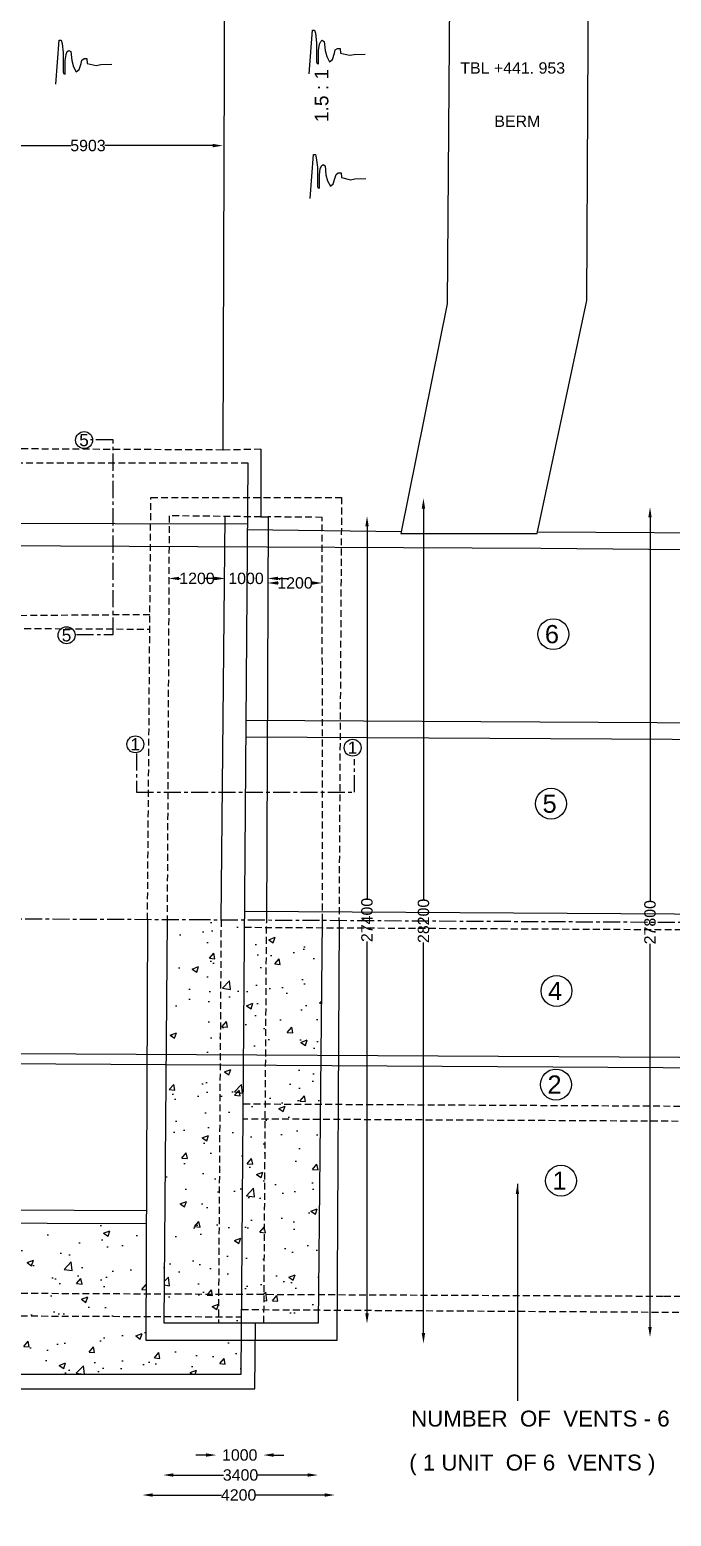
# Model space of a CAD drawing. Header units: millimetres. Extents: x 687 to 122702, y 4423 to 86488.
# Drawn here: x 27018 to 41107, y 26482 to 59125 of the extents above; entities that cross this region are included whole.
import ezdxf

# ---------------------------------------------------------------- set-up
doc = ezdxf.new("R2010")
doc.units = ezdxf.units.MM
doc.header["$MEASUREMENT"] = 0
doc.linetypes.add('CENTER', pattern=[2, 1.25, -0.25, 0.25, -0.25])
doc.linetypes.add('DASHED', pattern=[0.75, 0.5, -0.25])
for name, color, linetype in [('DIM', 7, 'Continuous'), ('DWG', 7, 'Continuous'), ('TEXT', 7, 'Continuous'), ('TXT', 7, 'Continuous')]:
    doc.layers.add(name, color=color, linetype=linetype)
doc.styles.get("Standard").update_dxf_attribs({"font": 'arial.ttf'})
doc.dimstyles.new('Civil', dxfattribs={"dimtxt": 250, "dimasz": 225, "dimexe": 0.1, "dimexo": 0.0625, "dimgap": 0.09, "dimtad": 0, "dimdec": 0, "dimzin": 12, "dimdsep": 46, "dimtxsty": 'Standard', "dimcen": 0.1, "dimse1": 1, "dimse2": 1, "dimadec": 0, "dimazin": 2, "dimtfac": 1, "dimtdec": 0, "dimtofl": 0, "dimtmove": 0, "dimatfit": 3, "dimfxl": 1, "dimfrac": 1, "dimtolj": 1, "dimtzin": 0, "dimarcsym": 0})

# ---------------------------------------------------------------- blocks, each defined once
blk = doc.blocks.new('*D108')
at = {"layer": 'Defpoints', "color": 0, "transparency": 16777216}
for p in [(25332, 56571), (31262, 56581), (31262, 56571)]:
    blk.add_point(p, dxfattribs=at)
at = {"layer": 'DIM', "color": 0, "lineweight": -2, "transparency": 16777216}
for p, q in [((25557, 56581), (27924, 56581)), ((31037, 56581), (28671, 56581))]:
    blk.add_line(p, q, dxfattribs=at)
at = {"layer": 'DIM', "color": 0, "transparency": 16777216}
for points in [[(25557, 56618), (25557, 56543), (25332, 56581)], [(31037, 56618), (31037, 56543), (31262, 56581)]]:
    blk.add_solid(points, dxfattribs=at)
at = {"layer": 'DIM', "color": 0, "transparency": 16777216, "insert": (28297, 56581), "char_height": 250, "attachment_point": 5}
blk.add_mtext('\\A1;5903', dxfattribs=at)
blk = doc.blocks.new('*D125')
at = {"layer": 'Defpoints', "color": 0, "transparency": 16777216}
for p in [(29495, 26934), (33717, 26948), (33717, 26934)]:
    blk.add_point(p, dxfattribs=at)
at = {"layer": 'DIM', "color": 0, "lineweight": -2, "transparency": 16777216}
for p, q in [((29720, 26948), (31228, 26948)), ((33492, 26948), (31984, 26948))]:
    blk.add_line(p, q, dxfattribs=at)
at = {"layer": 'DIM', "color": 0, "transparency": 16777216}
for points in [[(29720, 26986), (29720, 26911), (29495, 26948)], [(33492, 26986), (33492, 26911), (33717, 26948)]]:
    blk.add_solid(points, dxfattribs=at)
at = {"layer": 'DIM', "color": 0, "transparency": 16777216, "insert": (31606, 26948), "char_height": 250, "attachment_point": 5}
blk.add_mtext('\\A1;4200', dxfattribs=at)
blk = doc.blocks.new('*D126')
at = {"layer": 'Defpoints', "color": 0, "transparency": 16777216}
for p in [(29949, 27436), (33347, 27436), (33347, 27387)]:
    blk.add_point(p, dxfattribs=at)
at = {"layer": 'DIM', "color": 0, "lineweight": -2, "transparency": 16777216}
for p, q in [((30174, 27387), (31275, 27387)), ((33122, 27387), (32021, 27387))]:
    blk.add_line(p, q, dxfattribs=at)
at = {"layer": 'DIM', "color": 0, "transparency": 16777216}
for points in [[(30174, 27425), (30174, 27350), (29949, 27387)], [(33122, 27425), (33122, 27350), (33347, 27387)]]:
    blk.add_solid(points, dxfattribs=at)
at = {"layer": 'DIM', "color": 0, "transparency": 16777216, "insert": (31648, 27387), "char_height": 250, "attachment_point": 5}
blk.add_mtext('\\A1;3400', dxfattribs=at)
blk = doc.blocks.new('*D127')
at = {"layer": 'Defpoints', "color": 0, "transparency": 16777216}
for p in [(31114, 27882), (32147, 27882), (32147, 27826)]:
    blk.add_point(p, dxfattribs=at)
at = {"layer": 'DIM', "color": 0, "lineweight": -2, "transparency": 16777216}
for p, q in [((30889, 27826), (30664, 27826)), ((32372, 27826), (32597, 27826))]:
    blk.add_line(p, q, dxfattribs=at)
at = {"layer": 'DIM', "color": 0, "transparency": 16777216}
for points in [[(30889, 27864), (30889, 27789), (31114, 27826)], [(32372, 27864), (32372, 27789), (32147, 27826)]]:
    blk.add_solid(points, dxfattribs=at)
at = {"layer": 'DIM', "color": 0, "transparency": 16777216, "insert": (31630, 27826), "char_height": 250, "attachment_point": 5}
blk.add_mtext('\\A1;1000', dxfattribs=at)
blk = doc.blocks.new('*D133')
at = {"layer": 'Defpoints', "color": 0, "transparency": 16777216}
for p in [(30071, 47063), (31311, 47076), (31311, 47063)]:
    blk.add_point(p, dxfattribs=at)
at = {"layer": 'DIM', "color": 0, "lineweight": -2, "transparency": 16777216}
for p, q in [((30296, 47076), (30330, 47076)), ((31086, 47076), (31052, 47076))]:
    blk.add_line(p, q, dxfattribs=at)
at = {"layer": 'DIM', "color": 0, "transparency": 16777216}
for points in [[(30296, 47113), (30296, 47038), (30071, 47076)], [(31086, 47113), (31086, 47038), (31311, 47076)]]:
    blk.add_solid(points, dxfattribs=at)
at = {"layer": 'DIM', "color": 0, "transparency": 16777216, "insert": (30691, 47076), "char_height": 250, "attachment_point": 5}
blk.add_mtext('\\A1;1200', dxfattribs=at)
blk = doc.blocks.new('*D134')
at = {"layer": 'Defpoints', "color": 0, "transparency": 16777216}
for p in [(31291, 47063), (32244, 47076), (32244, 47063)]:
    blk.add_point(p, dxfattribs=at)
at = {"layer": 'DIM', "color": 0, "lineweight": -2, "transparency": 16777216}
for p, q in [((31066, 47076), (30841, 47076)), ((32469, 47076), (32694, 47076))]:
    blk.add_line(p, q, dxfattribs=at)
at = {"layer": 'DIM', "color": 0, "transparency": 16777216}
for points in [[(31066, 47113), (31066, 47038), (31291, 47076)], [(32469, 47113), (32469, 47038), (32244, 47076)]]:
    blk.add_solid(points, dxfattribs=at)
at = {"layer": 'DIM', "color": 0, "transparency": 16777216, "insert": (31768, 47076), "char_height": 250, "attachment_point": 5}
blk.add_mtext('\\A1;1000', dxfattribs=at)
blk = doc.blocks.new('*D135')
at = {"layer": 'Defpoints', "color": 0, "transparency": 16777216}
for p in [(32244, 46936), (33444, 46976), (33444, 46936)]:
    blk.add_point(p, dxfattribs=at)
at = {"layer": 'DIM', "color": 0, "lineweight": -2, "transparency": 16777216}
for p, q in [((32469, 46976), (32483, 46976)), ((33219, 46976), (33206, 46976))]:
    blk.add_line(p, q, dxfattribs=at)
at = {"layer": 'DIM', "color": 0, "transparency": 16777216}
for points in [[(32469, 47014), (32469, 46939), (32244, 46976)], [(33219, 47014), (33219, 46939), (33444, 46976)]]:
    blk.add_solid(points, dxfattribs=at)
at = {"layer": 'DIM', "color": 0, "transparency": 16777216, "insert": (32844, 46976), "char_height": 250, "attachment_point": 5}
blk.add_mtext('\\A1;1200', dxfattribs=at)
blk = doc.blocks.new('*D136')
at = {"layer": 'Defpoints', "color": 0, "transparency": 16777216}
for p in [(34324, 48444), (34425, 48444), (34324, 30710)]:
    blk.add_point(p, dxfattribs=at)
at = {"layer": 'DIM', "color": 0, "lineweight": -2, "transparency": 16777216}
for p, q in [((34425, 48219), (34425, 40049)), ((34425, 30935), (34425, 39105))]:
    blk.add_line(p, q, dxfattribs=at)
at = {"layer": 'DIM', "color": 0, "transparency": 16777216}
for points in [[(34388, 48219), (34463, 48219), (34425, 48444)], [(34388, 30935), (34463, 30935), (34425, 30710)]]:
    blk.add_solid(points, dxfattribs=at)
at = {"layer": 'DIM', "color": 0, "transparency": 16777216, "insert": (34425, 39577), "char_height": 250, "attachment_point": 5, "rotation": 90}
blk.add_mtext('\\A1;27400', dxfattribs=at)
blk = doc.blocks.new('*D137')
at = {"layer": 'Defpoints', "color": 0, "transparency": 16777216}
for p in [(35665, 48835), (35756, 48835), (35756, 30278)]:
    blk.add_point(p, dxfattribs=at)
at = {"layer": 'DIM', "color": 0, "lineweight": -2, "transparency": 16777216}
for p, q in [((35665, 48610), (35665, 40029)), ((35665, 30503), (35665, 39084))]:
    blk.add_line(p, q, dxfattribs=at)
at = {"layer": 'DIM', "color": 0, "transparency": 16777216}
for points in [[(35627, 48610), (35702, 48610), (35665, 48835)], [(35627, 30503), (35702, 30503), (35665, 30278)]]:
    blk.add_solid(points, dxfattribs=at)
at = {"layer": 'DIM', "color": 0, "transparency": 16777216, "insert": (35665, 39556), "char_height": 250, "attachment_point": 5, "rotation": 90}
blk.add_mtext('\\A1;28200', dxfattribs=at)
blk = doc.blocks.new('*D140')
at = {"layer": 'Defpoints', "color": 0, "transparency": 16777216}
for p in [(40514, 48640), (40640, 48640), (40514, 30414)]:
    blk.add_point(p, dxfattribs=at)
at = {"layer": 'DIM', "color": 0, "lineweight": -2, "transparency": 16777216}
for p, q in [((40640, 48415), (40640, 39999)), ((40640, 30639), (40640, 39055))]:
    blk.add_line(p, q, dxfattribs=at)
at = {"layer": 'DIM', "color": 0, "transparency": 16777216}
for points in [[(40602, 48415), (40677, 48415), (40640, 48640)], [(40602, 30639), (40677, 30639), (40640, 30414)]]:
    blk.add_solid(points, dxfattribs=at)
at = {"layer": 'DIM', "color": 0, "transparency": 16777216, "insert": (40640, 39527), "char_height": 250, "attachment_point": 5, "rotation": 90}
blk.add_mtext('\\A1;27800', dxfattribs=at)

msp = doc.modelspace()

# ---------------------------------------------------------------- hatches: boundary and pattern name
at = {"layer": 'DWG'}
h = msp.add_hatch(dxfattribs=at)
h.set_pattern_fill('AR-CONC', color=256, scale=200)
h.paths.add_polyline_path([(14999, 27247), (20067.4, 29752.3), (20073.2, 30911.3), (14927.6, 28326.3), (13972.8, 28326.3), (13972.8, 22379.8), (14999, 22379.8)], flags=17)
h.paths.add_polyline_path([(13972.8, 28326.3), (14927.6, 28326.3), (20073.2, 30911.3), (20075.7, 31412), (14830, 28882.5), (13504.9, 28856.9), (13504.7, 28820), (13456, 22379.8), (13972.8, 22379.8)])
h.paths.add_polyline_path([(13504.7, 28820), (13509.8, 29753), (12574.8, 29753), (12574.8, 22379.8), (13456, 22379.8)])
h.paths.add_polyline_path([(20075.7, 31412), (20080.9, 32460.3), (14835.8, 29865.5), (14830, 28882.5)])
h.paths.add_polyline_path([(21410.4, 33234.8), (20084.8, 33240.9), (20075.7, 31412), (21401, 31405.9)])
h.paths.add_polyline_path([(25220.2, 33217.2), (21410.4, 33234.8), (21401, 31405.9), (25211, 31388.3)])
h.paths.add_polyline_path([(25211, 31388.3), (21401, 31405.9), (21398.5, 30905.6), (25208.5, 30888.9)])
h.paths.add_polyline_path([(21398.5, 30905.6), (20073.2, 30911.3), (20070.8, 30432.5), (21396, 30424.7)])
h.paths.add_polyline_path([(21401, 31405.9), (20075.7, 31412), (20073.2, 30911.3), (21398.5, 30905.6)])
h.paths.add_polyline_path([(25208.5, 30888.9), (21398.5, 30905.6), (21396, 30424.7), (25206, 30402.4)])
h.paths.add_polyline_path([(25206, 30402.4), (21396, 30424.7), (21389.7, 29205.7), (25199.9, 29195.2)])
h.paths.add_polyline_path([(21396, 30424.7), (20070.8, 30432.5), (20064.7, 29209.3), (21389.7, 29205.7)])
h.paths.add_polyline_path([(31668.5, 30349.6), (29567.4, 30349.6), (29569.4, 30869.8), (25208.5, 30888.9), (25202, 29600), (31662.8, 29600)])
h.paths.add_polyline_path([(29571.4, 31368.2), (25211, 31388.3), (25208.5, 30888.9), (29569.4, 30869.8)])
h.paths.add_polyline_path([(29577.5, 32912.8), (25218.7, 32923.7), (25211, 31388.3), (29571.4, 31368.2)])
h.paths.add_polyline_path([(31199.1, 36397.8), (30009.2, 36405), (29967, 31366.4), (31165.5, 31360.9)])
h.paths.add_polyline_path([(31714.2, 36394.7), (31199.1, 36397.8), (31165.5, 31360.9), (31676.1, 31358.5)])
h.paths.add_polyline_path([(33406.4, 35196), (32190.9, 35202.5), (32164.9, 31356.3), (33368.8, 31350.7)])
h.paths.add_polyline_path([(32190.9, 35202.5), (31705.2, 35205), (31676.1, 31358.5), (32164.9, 31356.3)])
h.paths.add_polyline_path([(32193.2, 35536.6), (31707.8, 35539.1), (31705.2, 35205), (32190.9, 35202.5)])
h.paths.add_polyline_path([(33409.6, 35530.4), (32193.2, 35536.6), (32190.9, 35202.5), (33406.4, 35196)])
h.paths.add_polyline_path([(33418, 36384.4), (32199, 36391.8), (32193.2, 35536.6), (33409.6, 35530.4)])
h.paths.add_polyline_path([(32219.4, 39413.3), (31737.1, 39415.9), (31715.9, 36607.2), (32200.4, 36604.6)])
h.paths.add_polyline_path([(31738.3, 39571.6), (31220.2, 39574.4), (31200.5, 36610), (31715.9, 36607.2)])
h.paths.add_polyline_path([(31220.2, 39574.4), (30892.6, 39576.2), (30035.8, 39580.2), (30011, 36616.6), (31200.5, 36610)])
h.paths.add_polyline_path([(33447.5, 39406.6), (32219.4, 39413.3), (32200.4, 36604.6), (33420.1, 36597.9)])
h.paths.add_polyline_path([(31165.5, 31360.9), (29967, 31366.4), (29962.8, 30868.1), (31162.1, 30862.9)])
h.paths.add_polyline_path([(33368.8, 31350.7), (32164.9, 31356.3), (32162.6, 31019.3), (33365.5, 31011.8)])
h.paths.add_polyline_path([(33365.5, 31011.8), (32162.6, 31019.3), (32160.6, 30730.3), (33362.7, 30730.3)])
h.paths.add_polyline_path([(31672.3, 30860.7), (31162.1, 30862.9), (31161.3, 30730.3), (31671.3, 30730.3)])
h.paths.add_polyline_path([(16359.4, 28844.7), (16733.6, 28244), (17170.9, 28516.5), (16796.7, 29117.1)], flags=24)
h.paths.add_polyline_path([(16774.7, 29969.1), (17193, 29170), (17649.4, 29408.8), (17231.2, 30208)], flags=24)
h.paths.add_polyline_path([(17635.1, 30411.3), (18044.8, 29607.8), (18503.8, 29841.8), (18094, 30645.3)], flags=24)
h.paths.add_polyline_path([(22842.8, 31855.2), (22842.8, 32757.1), (22327.6, 32757.1), (22327.6, 31855.2)], flags=24)
h.paths.add_polyline_path([(23249.6, 32148.5), (23249.6, 32856.2), (22734.5, 32856.2), (22734.5, 32148.5)], flags=24)
h.paths.add_polyline_path([(22914.3, 30446.7), (22914.3, 31348.6), (22399.1, 31348.6), (22399.1, 30446.7)], flags=9)
h.paths.add_polyline_path([(23249.3, 29335.3), (23249.3, 30237.2), (22734.2, 30237.2), (22734.2, 29335.3)], flags=24)
h.paths.add_polyline_path([(26189.7, 29775.9), (26189.7, 30677.8), (25674.5, 30677.8), (25674.5, 29775.9)], flags=24)
h.paths.add_polyline_path([(26036.2, 31535.7), (26036.2, 32243.4), (25521, 32243.4), (25521, 31535.7)], flags=24)
h.paths.add_polyline_path([(26539.6, 31699.7), (26539.6, 32601.7), (26024.4, 32601.7), (26024.4, 31699.7)], flags=24)

# ---------------------------------------------------------------- linework, layer by layer
for points in [[(31313.4, 64588), (31257.6, 49895.9)], [(36271.2, 64551.4), (36186.6, 53103.7), (35170.4, 48062.5), (38161.2, 48062.5), (39250, 53177.1), (39307.8, 64514.4)], [(33157.2, 58153.7), (33228.7, 59117.8), (33255.5, 59117.8), (33273.3, 59117.8), (33291.2, 59046.4), (33318, 58841.1), (33318, 58591.1), (33318, 58421.5), (33326.9, 58385.8), (33362.7, 58376.9), (33362.7, 58492.9), (33362.7, 58671.5), (33380.6, 58805.4), (33407.4, 58867.9), (33443.1, 58894.6), (33487.8, 58867.9), (33505.7, 58671.5), (33541.4, 58537.6), (33603.9, 58421.5), (33666.5, 58475.1), (33711.2, 58609), (33729, 58680.4), (33773.7, 58716.1), (33836.3, 58716.1), (33845.2, 58609), (34041.8, 58564.3), (34140.1, 58582.2), (34381.3, 58591.1)], [(27593.8, 57930.1), (27665.2, 58894.2), (27692.1, 58894.2), (27709.9, 58894.2), (27727.8, 58822.8), (27754.6, 58617.5), (27754.6, 58367.5), (27754.6, 58197.9), (27763.5, 58162.2), (27799.3, 58153.3), (27799.3, 58269.3), (27799.3, 58447.9), (27817.1, 58581.8), (27844, 58644.3), (27879.7, 58671), (27924.4, 58644.3), (27942.2, 58447.9), (27978, 58313.9), (28040.5, 58197.9), (28103.1, 58251.5), (28147.8, 58385.4), (28165.6, 58456.8), (28210.3, 58492.5), (28272.9, 58492.5), (28281.8, 58385.4), (28478.4, 58340.7), (28576.7, 58358.6), (28817.9, 58367.5)], [(31739.8, 39767.9), (58872.7, 39598.2), (67838.2, 39580.3), (67897.1, 48065.1), (71435, 48065.1), (75729, 48065.1), (89093.8, 52501.5), (89093.8, 57802.6), (89631.7, 57802.6), (89631.4, 57567.6)], [(14211.5, 56989.7), (14169.6, 50990), (15080.6, 50990), (20160.1, 48305.7), (31804.2, 48273.1)], [(33175, 55421.9), (33246.5, 56386.1), (33273.3, 56386.1), (33291.2, 56386.1), (33309.1, 56314.7), (33335.9, 56109.3), (33335.9, 55859.4), (33335.9, 55689.7), (33344.8, 55654), (33380.6, 55645.1), (33380.6, 55761.2), (33380.6, 55939.7), (33398.4, 56073.6), (33425.2, 56136.1), (33461, 56162.9), (33505.7, 56136.1), (33523.5, 55939.7), (33559.3, 55805.8), (33621.8, 55689.7), (33684.4, 55743.3), (33729, 55877.2), (33746.9, 55948.6), (33791.6, 55984.3), (33854.1, 55984.3), (33863.1, 55877.2), (34059.7, 55832.6), (34157.9, 55850.4), (34399.2, 55859.4)], [(14958.5, 50518.9), (20157.7, 47825.7), (38242.4, 47741.9), (48512.7, 47644.5), (62366.9, 47563.8), (74486.7, 47523), (75724.6, 47523), (80813.4, 49190.7), (89598.9, 52111.9), (99032, 52030.8), (99711.5, 52039.4)], [(32096.7, 49912.2), (32096.7, 48427.9), (32256.3, 48427.9), (32220.1, 39514.5)], [(25202, 29600), (31662.8, 29600), (31814.3, 49605.5)], [(31220.2, 39574.4), (31307.8, 48437.2)], [(31791.5, 48150.6), (35179, 48105.4)], [(43297.3, 48062.7), (38166.9, 48089)], [(31771.6, 43966.1), (67867.2, 43758.4)], [(67864.7, 43392.5), (31768.7, 43588.7)], [(29604.1, 39582.2), (29567.4, 30349.6), (33766.5, 30349.6), (33817.5, 39560.1)], [(30035.8, 39580.2), (29961.7, 30730.3), (33362.7, 30730.3), (33449.1, 39562.1)], [(75528.7, 36383.5), (59135.4, 36457.9), (58944.6, 35430.7), (58202.7, 37559.3), (58033.1, 36436.8), (50169.3, 36489.8), (50010.4, 35314.3), (49512.2, 37654.6), (49247.2, 36510.9), (28027.8, 36627.5), (17905.1, 36681)], [(17880.9, 36478.5), (49417.8, 36287.5), (49481.4, 36689.9), (50032.6, 34180.1), (50350.5, 36319.3), (58222.4, 36266.6), (58275.4, 36711.3), (59038.6, 34572.2), (59324.8, 36245.4), (75539.3, 36150.5)], [(20084.8, 33240.9), (29578.7, 33197)], [(25218.7, 32923.7), (29577.5, 32912.8)], [(12262.3, 22053), (15294.4, 22053), (15294.4, 27031), (19648.7, 29214.9), (19648.7, 28810), (25595.4, 28810), (25595.4, 29277.3), (31959.6, 29277.3), (31975.2, 30730.3)]]:
    msp.add_lwpolyline(points, dxfattribs=at)
at = {"layer": 'DWG', "linetype": 'DASHED', "ltscale": 300}
for points in [[(32096.7, 49912.2), (31257.6, 49895.9), (25747.6, 49927), (25747.6, 50445.1), (19786, 50445.1), (19786, 50045.6), (15470.5, 52234.8), (15470.5, 57244.7), (12484.8, 57244.7), (12484.8, 49293.1), (14663.6, 49293.1), (19748.5, 46686.2), (19748.5, 45633.4), (25282.9, 45611.4)], [(31814.3, 49605.5), (25303.1, 49609.5)], [(29604.1, 39582.2), (29678.2, 48856.5), (33865.7, 48856.5), (33809.1, 39560.1)], [(32096.7, 48427.9), (30081, 48451.7), (30035.8, 39580.2)], [(33449.1, 39562.1), (33441.2, 48417.1), (32256.3, 48427.9)], [(29657.6, 46280.1), (25286.1, 46246.8)], [(20148.7, 46012.8), (29655, 45962.3)], [(31220.2, 39574.4), (31161.3, 30730.3)], [(32160.6, 30730.3), (32220.1, 39514.5)], [(31737.1, 39415.9), (67837.7, 39220)], [(31707.8, 35539.1), (67793.5, 35354.4)], [(67811, 35012.8), (31705.2, 35205)], [(13504.9, 28856.9), (14830, 28882.5), (20075.7, 31412), (40943.7, 31315.8), (57072.8, 31229.5), (71136.9, 31143), (75637.1, 31133), (89436.7, 26399.9), (89402.7, 20325.6)], [(31673.6, 31022.4), (43714, 30947.3), (55765.6, 30881.7), (67798.7, 30800.3)], [(13972.8, 22379.8), (13972.8, 28326.3), (14927.6, 28326.3), (20073.2, 30911.3), (31672.3, 30860.7)]]:
    msp.add_lwpolyline(points, dxfattribs=at)
at = {"layer": 'DWG', "linetype": 'CENTER', "ltscale": 300}
for points in [[(28045.9, 45841.9), (28848.1, 45841.9), (28848.1, 50123.3), (28353.6, 50123.3)], [(29363.4, 43231.1), (29363.4, 42379.2), (34150.1, 42379.2), (34150.1, 43104.1)], [(100352.2, 40625.8), (100324.2, 39143.8), (89522.3, 39248.7), (75451.6, 39330.8), (73945.2, 39368.4), (64857.2, 39408.6), (53944.2, 39443.3), (43584.7, 39506.1), (30892.6, 39576.2), (21863.7, 39618.1), (13332.3, 39688.2), (3869.3, 39737.4), (2696.7, 39745.9), (2696.7, 41186)]]:
    msp.add_lwpolyline(points, dxfattribs=at)
at = {"layer": 'TXT', "color": 1}
for centre, radius in [((28212.3, 50115.1), 185.8), ((38516.9, 45852.5), 339.5), ((27828.5, 45828.1), 185.8), ((29338.2, 43433.5), 185.8), ((34109.7, 43359.6), 185.8), ((38465.9, 42130.2), 339.5), ((38586.5, 38017.2), 339.5), ((38573.8, 35961.9), 339.5), ((38685.2, 33850.4), 339.5)]:
    msp.add_circle(centre, radius, dxfattribs=at)

# ---------------------------------------------------------------- texts
at = {"layer": 'TEXT'}
msp.add_text('1.5 : 1', height=300, rotation=90, dxfattribs=at).set_placement((33576.4, 57099.1))
for s, height, p in [('TBL +441. 953', 250, (36473.9, 58160.6)), ('BERM', 250, (37221.7, 56991.3)), ('5', 270, (28105, 49980.6)), ('6', 400, (38330.5, 45652.9)), ('5', 270, (27721.2, 45693.5)), ('1', 270, (29230.8, 43298.9)), ('1', 270, (34002.4, 43225)), ('5', 400, (38279.5, 41930.7)), ('4', 400, (38400.1, 37817.7)), ('2', 400, (38387.4, 35762.3)), ('1', 400, (38498.8, 33650.8)), ('NUMBER  OF  VENTS - 6', 350, (35393.6, 28452.6)), ('( 1 UNIT  OF 6  VENTS )', 350, (35353, 27486.2))]:
    msp.add_text(s, height=height, dxfattribs=at).set_placement(p)

# ---------------------------------------------------------------- dimensions: what is measured, and where the dimension line sits
at = {"layer": 'DIM'}
for p1, p2, distance, text, picture, middle in [((25331.9, 56570.7), (31262.4, 56570.7), 10.2, '5903', '*D108', (28297.2, 56580.9)), ((35755.5, 30277.8), (35755.5, 48835), 90.7, '28200', '*D137', (35664.8, 39556.4)), ((40513.7, 30414), (40513.7, 48640.3), -126, '27800', '*D140', (40639.7, 39527.2)), ((34324.2, 30709.9), (34324.2, 48443.7), -101, '27400', '*D136', (34425.2, 39576.8)), ((30071, 47062.7), (31311, 47062.7), 13.3, '1200', '*D133', (30691, 47076)), ((31291, 47062.7), (32244.3, 47062.7), 13.3, '1000', '*D134', (31767.7, 47076)), ((31114.1, 27882.1), (32146.9, 27882.1), -55.8, '1000', '*D127', (31630.5, 27826.4)), ((29948.7, 27436.1), (33347.2, 27436.1), -48.8, '3400', '*D126', (31647.9, 27387.3)), ((29495, 26934.2), (33717.1, 26934.2), 13.9, '4200', '*D125', (31606.1, 26948.1))]:
    dim = msp.add_aligned_dim(p1=p1, p2=p2, distance=distance, text=text, dimstyle='Civil', dxfattribs=at)
    dim.commit()
    dim.dimension.update_dxf_attribs({"geometry": picture, "text_midpoint": middle})
dim = msp.add_aligned_dim(p1=(32244.3, 46936.2), p2=(33444.3, 46936.2), distance=40, dimstyle='Civil', dxfattribs=at)
dim.commit()
dim.dimension.update_dxf_attribs({"geometry": '*D135', "text_midpoint": (32844.3, 46976.1)})

# ---------------------------------------------------------------- leaders
at = {"layer": 'TEXT'}
msp.add_leader([(37727.9, 33784.2), (37727.9, 29013.4)], dimstyle='Civil', override={"dimgap": 0.09, "dimtad": 0}, dxfattribs=at)

doc.saveas('drawing.dxf')
